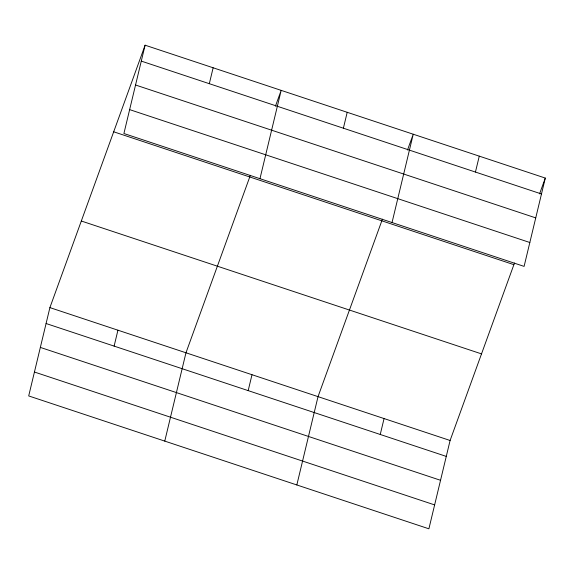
<?xml version="1.0" encoding="UTF-8"?>
<svg xmlns="http://www.w3.org/2000/svg" width="574" height="574" viewBox="0 0 574 574"><rect width="100%" height="100%" fill="white"/><g stroke="black" fill="none" stroke-linecap="round" stroke-linejoin="round"><path stroke-width="0.86" d="M145.107 45.195L123.905 133.512L524.098 266.393L545.3 178.069L145.107 45.195L49.902 307.607L28.7 395.931L428.893 528.805L450.095 440.488L514.491 263.007M114.118 346.108L117.935 330.194M209.316 83.696L213.141 67.782M164.767 441.105L185.969 352.788L250.357 175.3M259.965 178.693L281.174 90.369L275.434 106.19M248.183 390.621L252 374.714M343.381 128.21L347.205 112.296M296.83 484.958L318.032 396.634L382.42 219.153M392.035 222.54L413.237 134.223L407.497 150.044M380.246 434.475L384.063 418.561M475.444 172.057L479.268 156.15M539.56 193.89L545.3 178.069M141.283 61.102L541.483 193.983M135.55 85.002L535.743 217.883M129.638 109.62L529.831 242.501M113.688 131.79L513.881 264.671M81.321 221.012L481.514 353.893M49.902 307.607L450.095 440.488M46.085 323.521L446.278 456.402M40.345 347.413L440.538 480.295M34.44 372.031L434.633 504.912"/></g></svg>
